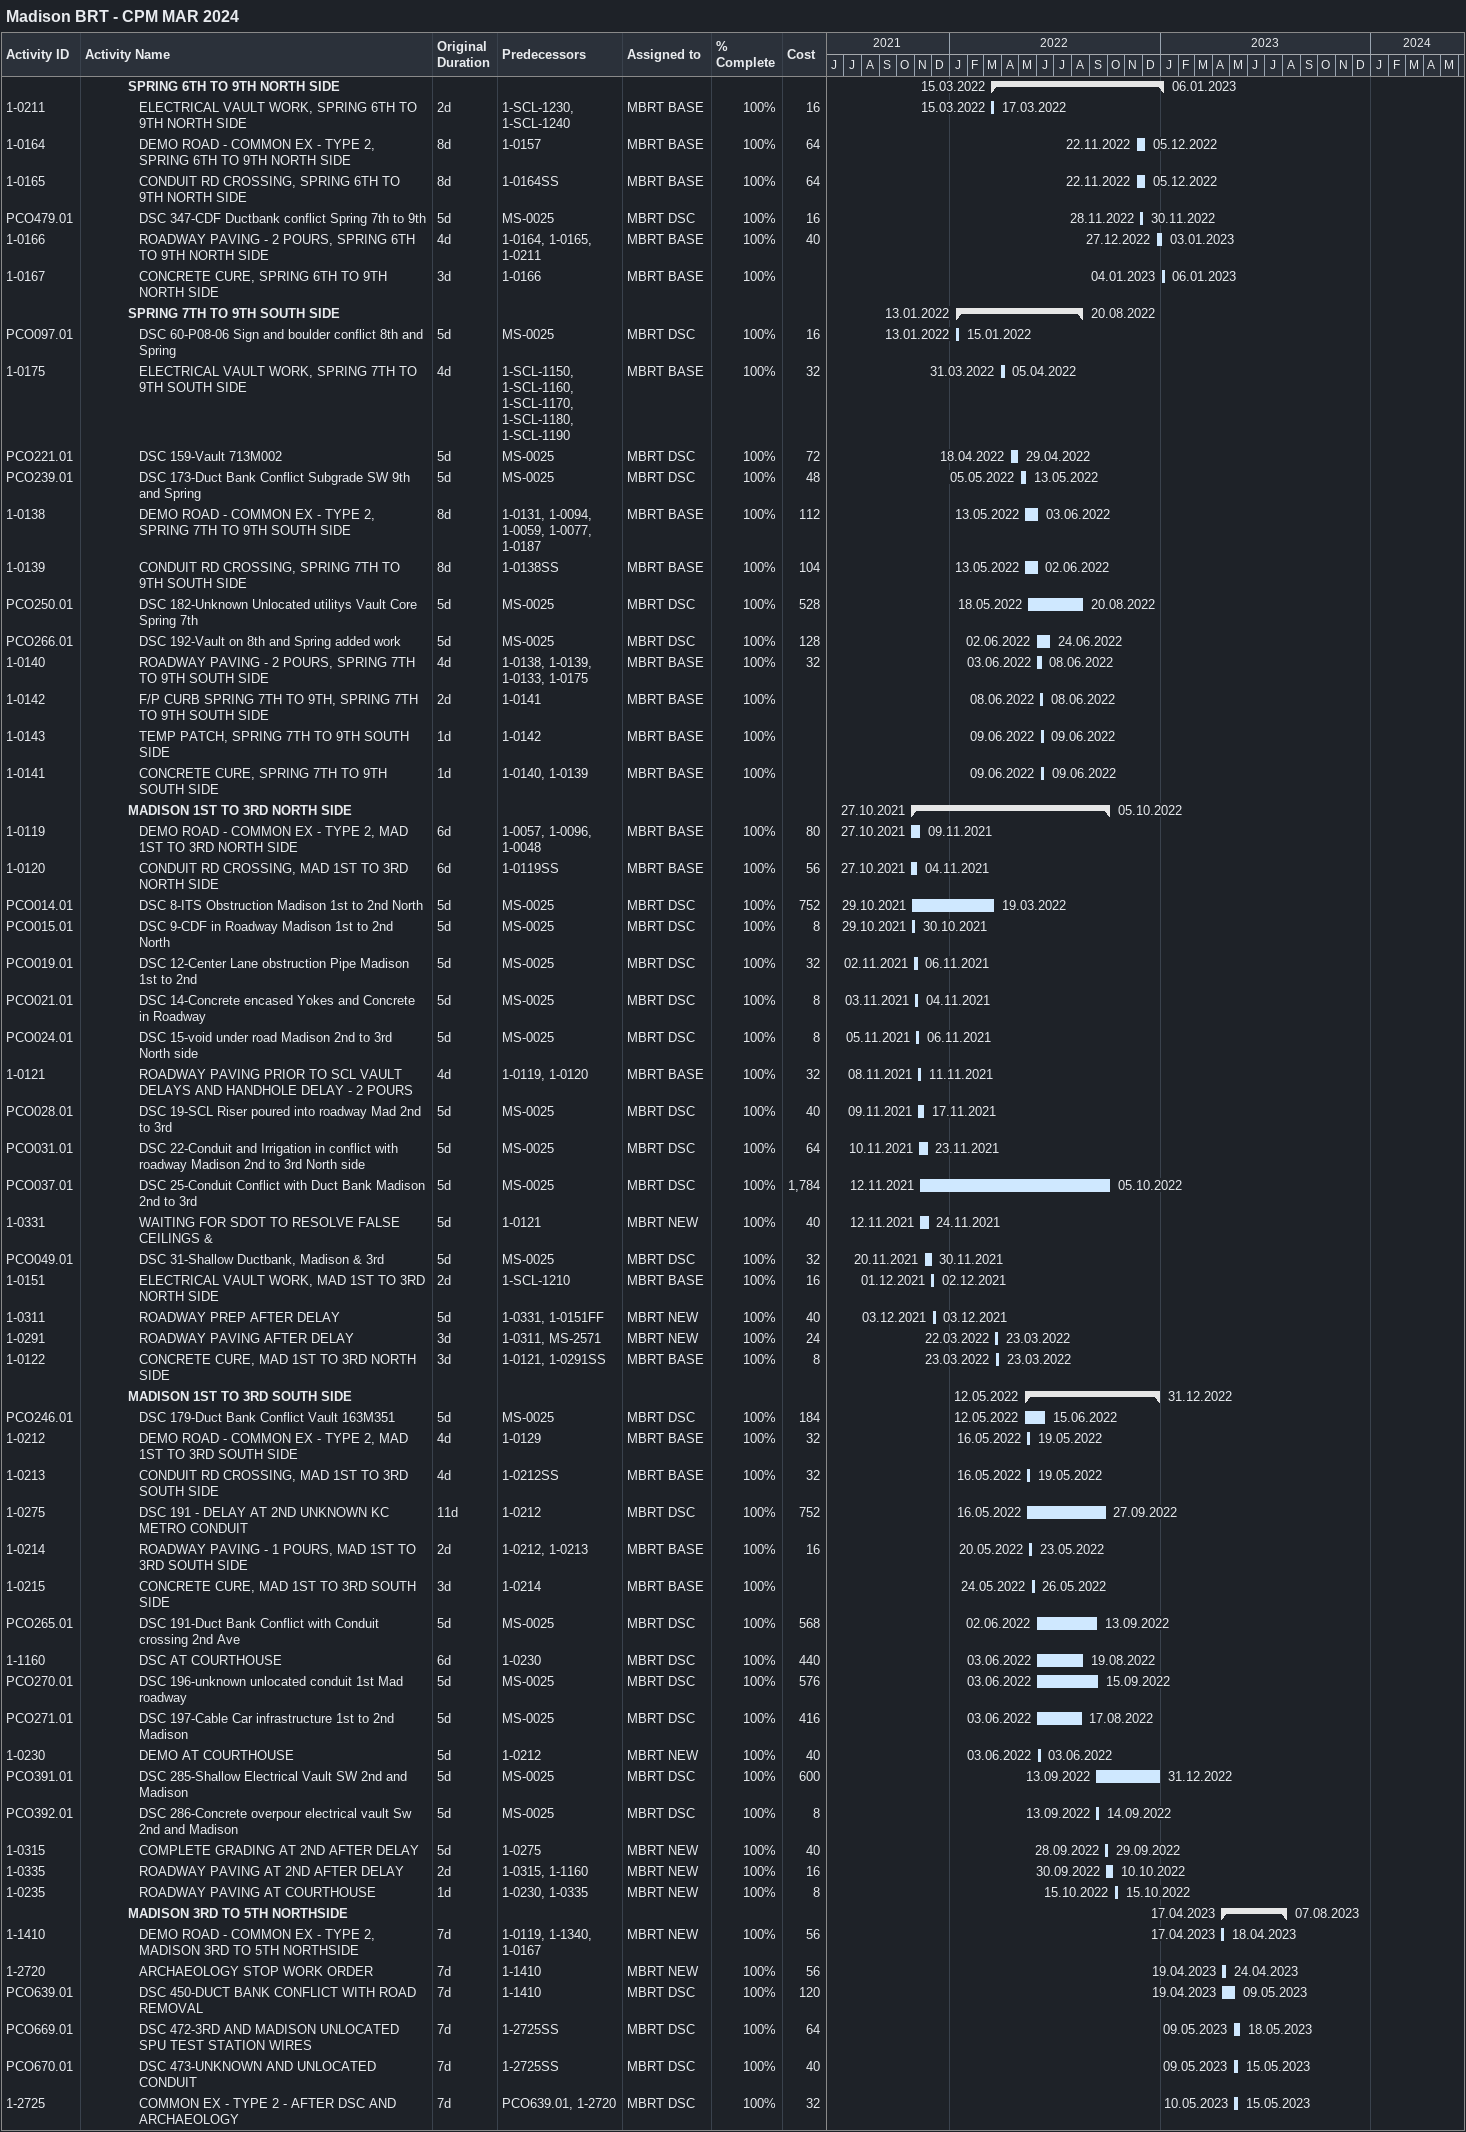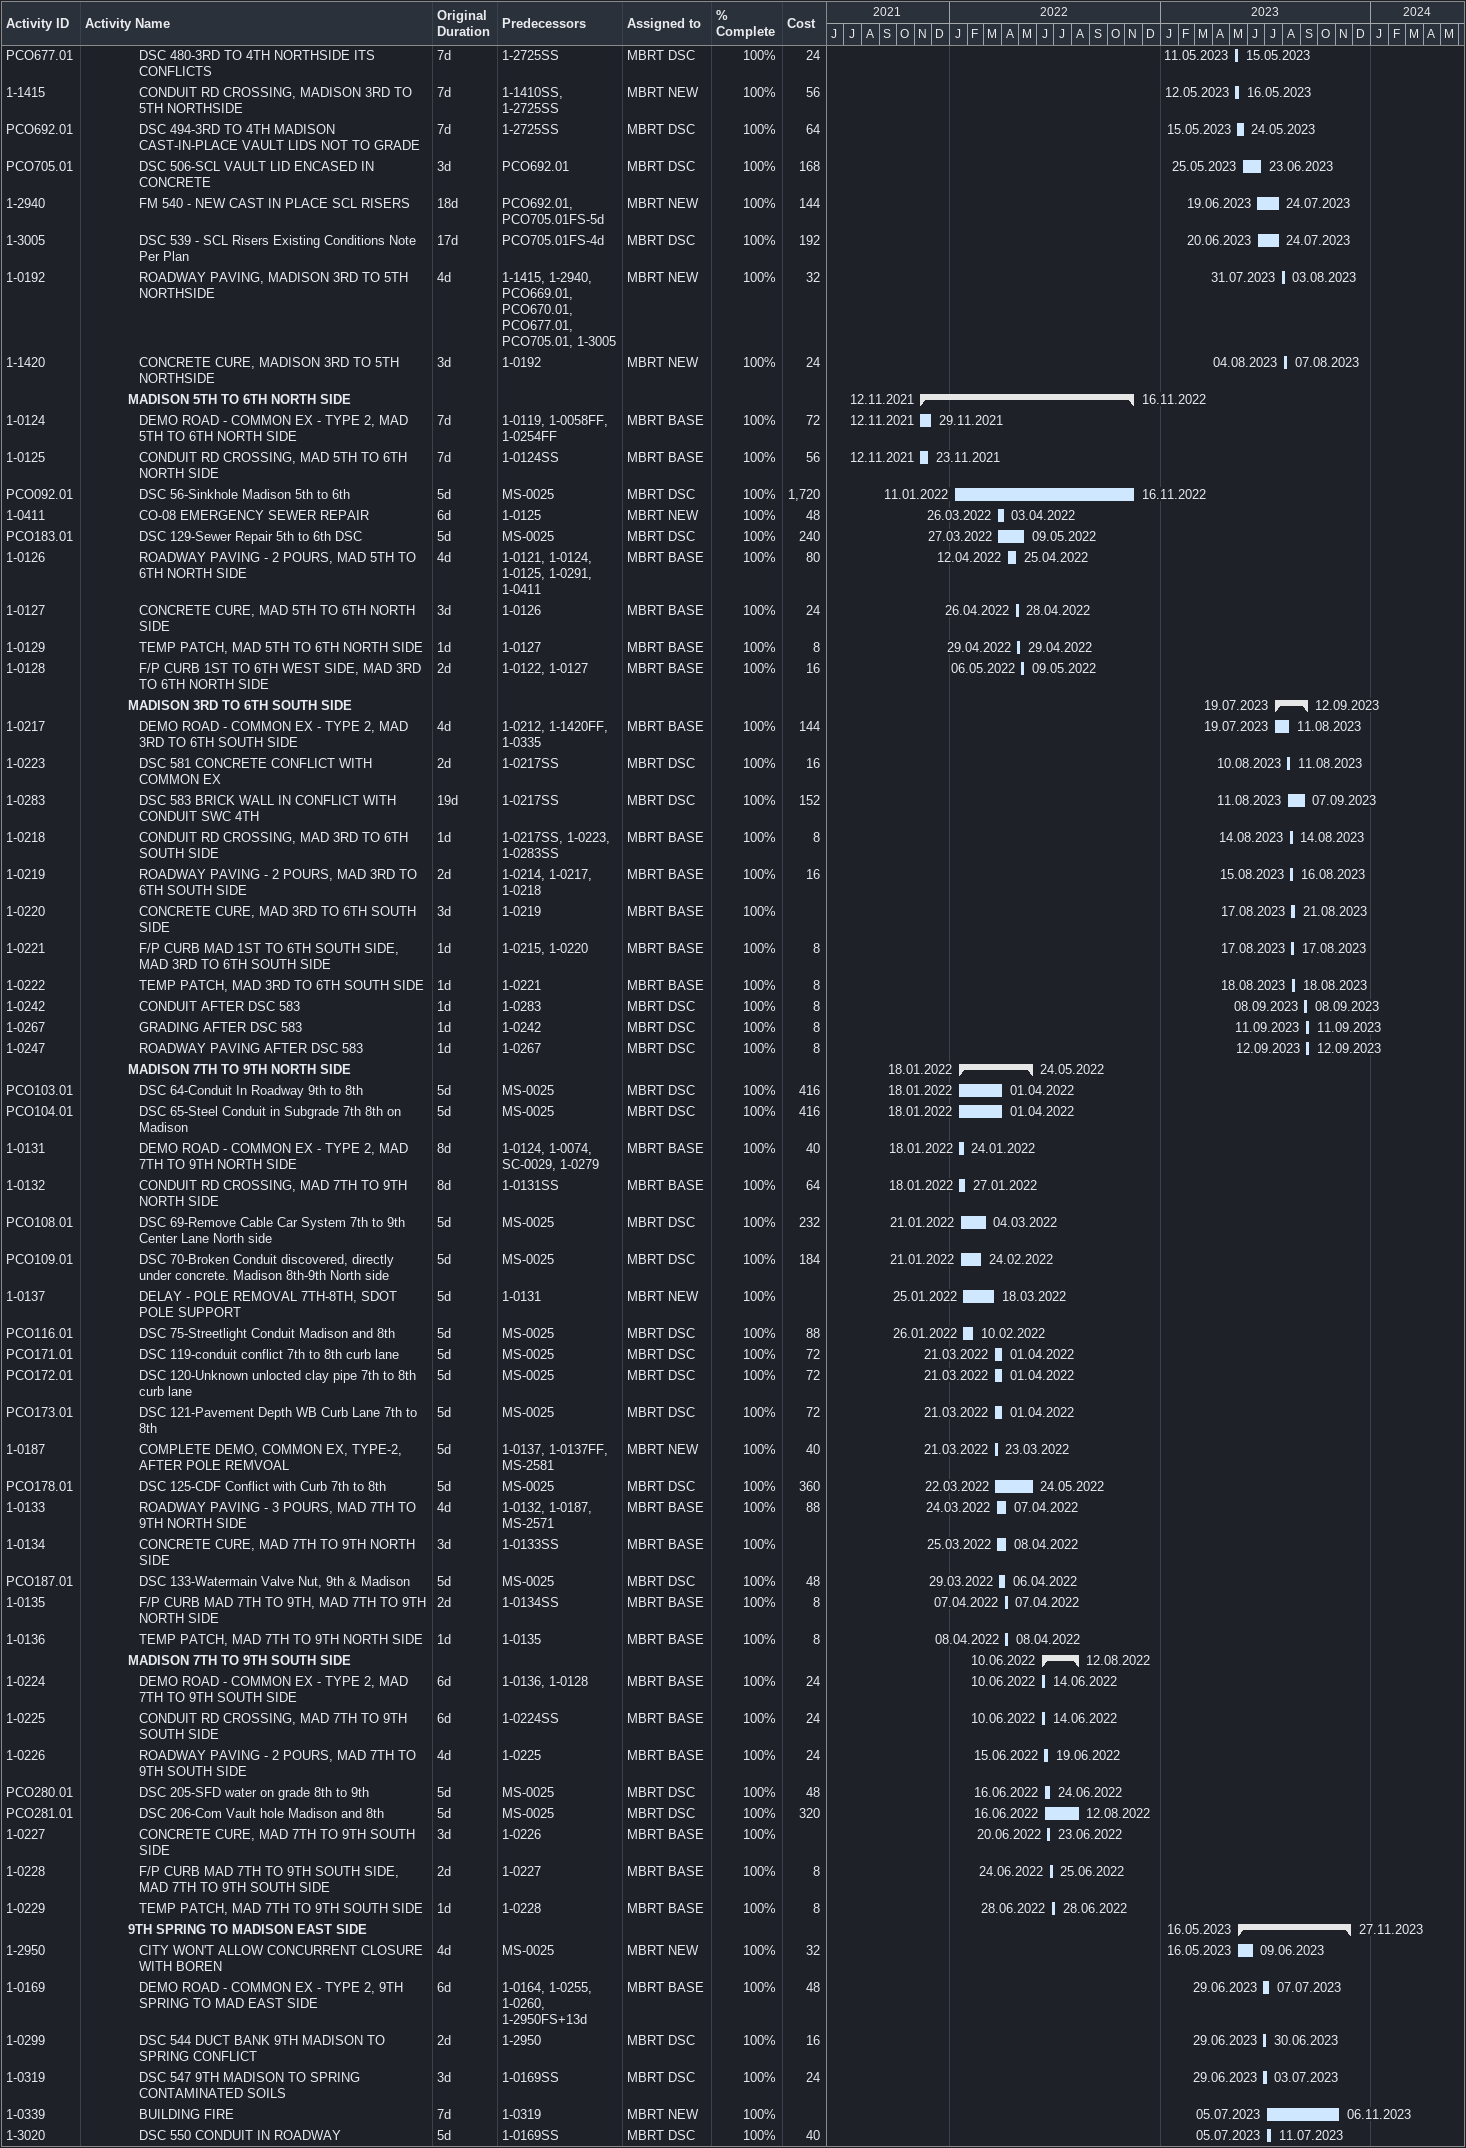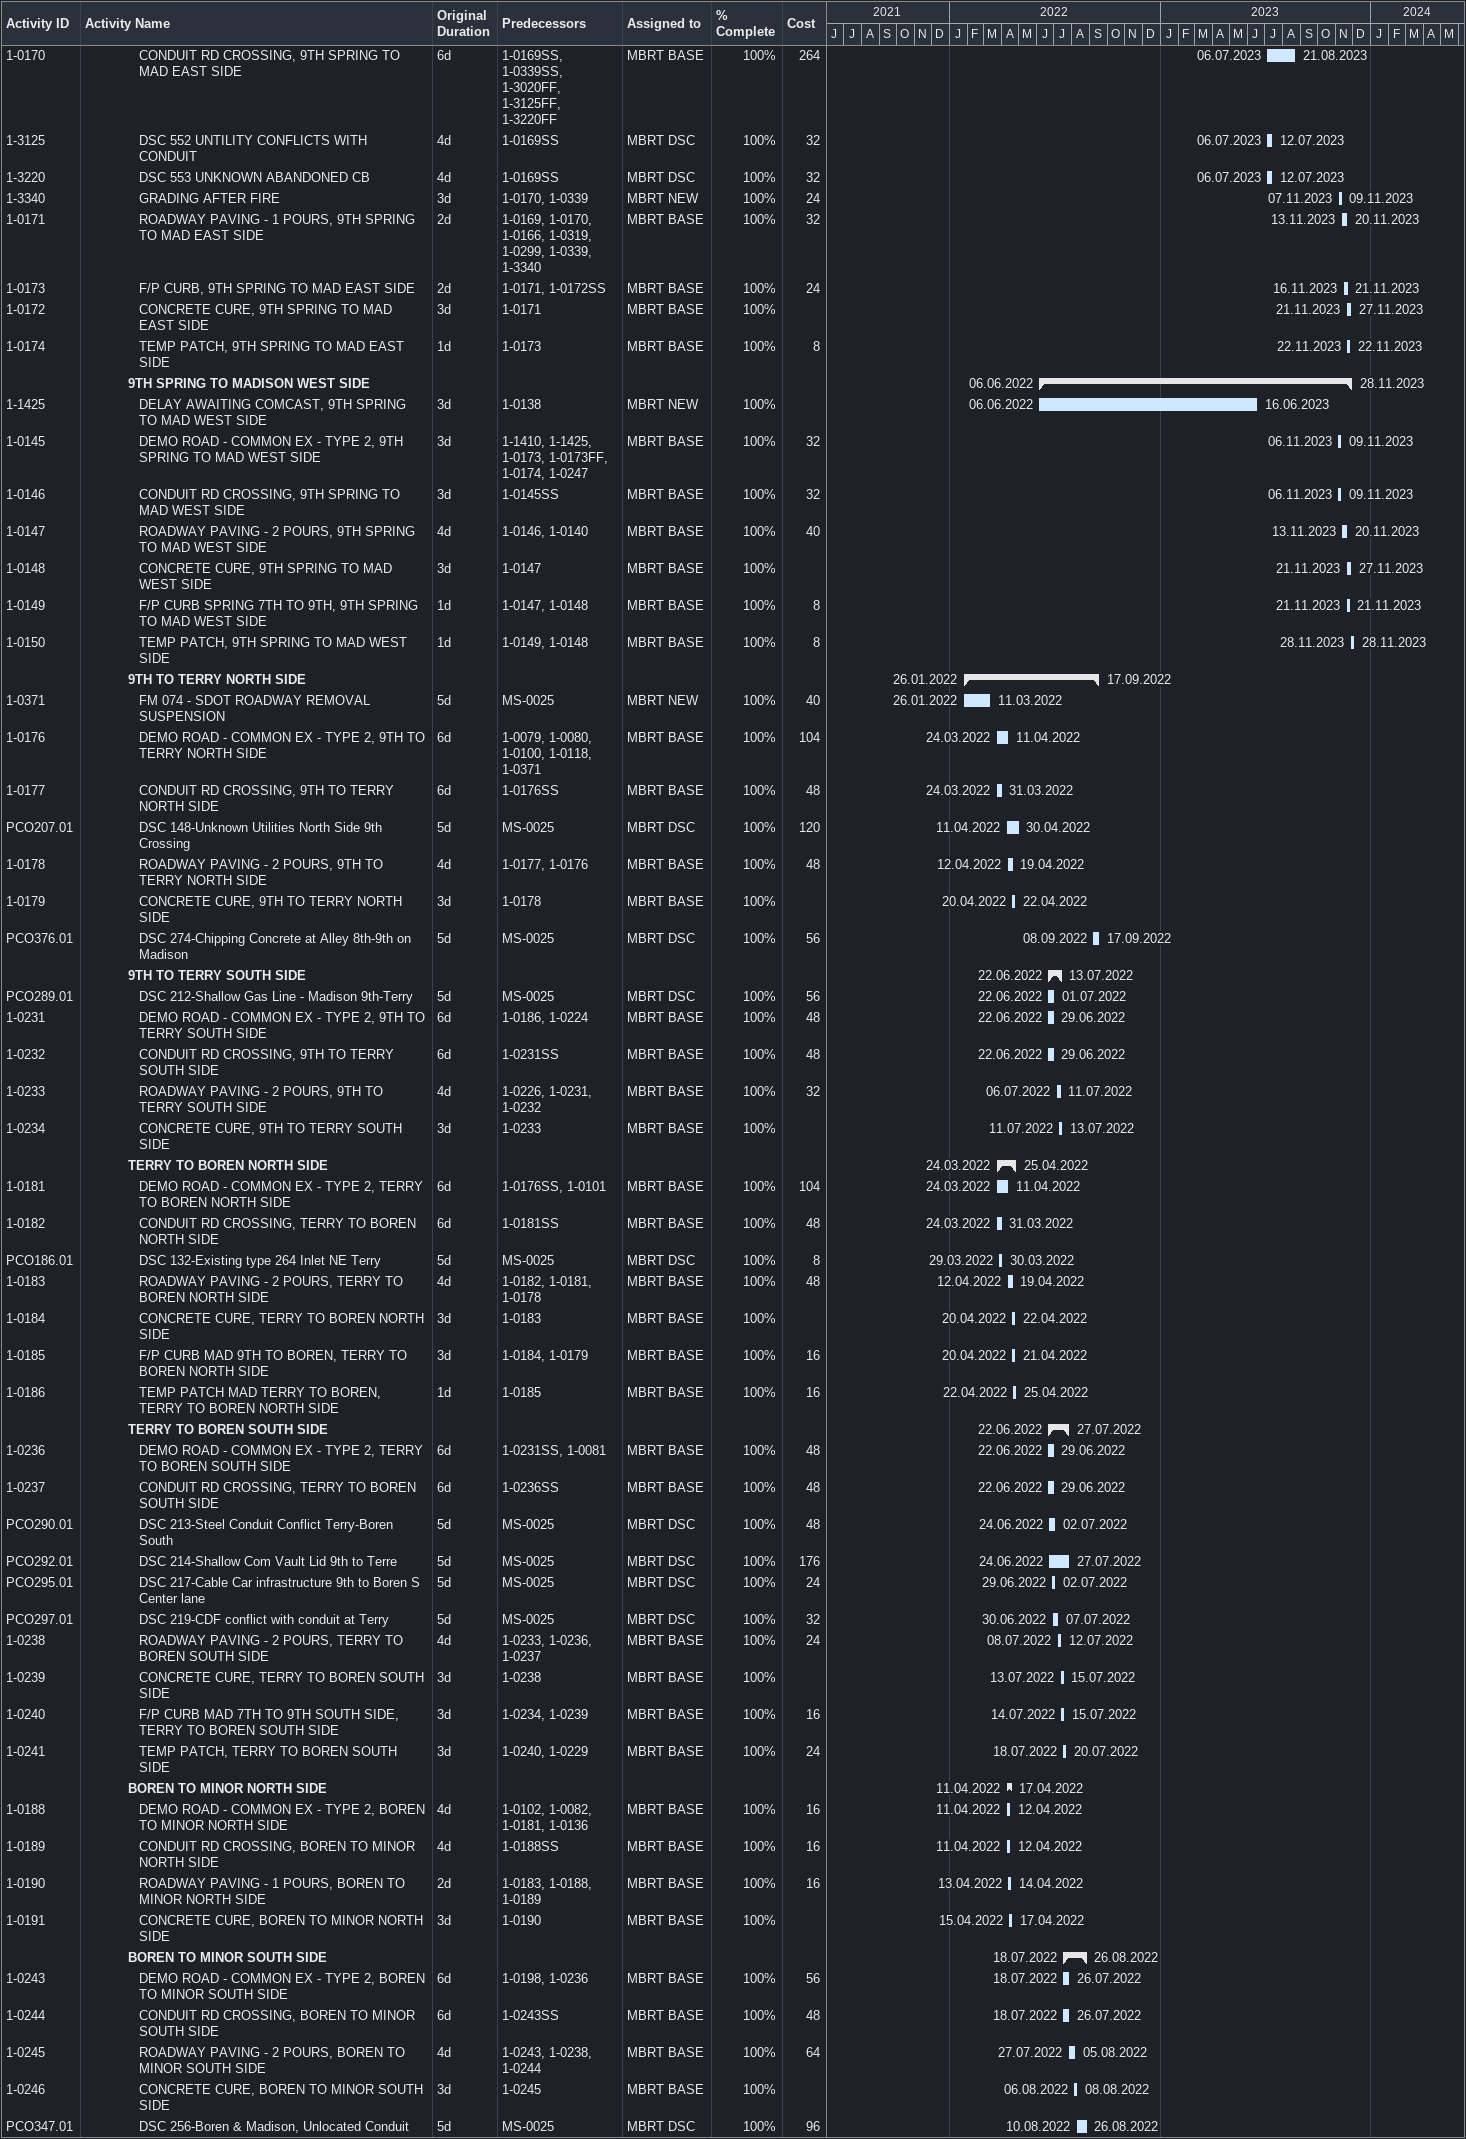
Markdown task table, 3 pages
Madison BRT - CPM MAR 2024

| ID | Level | Task | Original duration | Start | Finish | Predecessors | Resources | % complete | Cost |
|---|---|---|---|---|---|---|---|---|---|
|  | 5 | **SPRING 6TH TO 9TH NORTH SIDE** |  | 2022-03-15 | 2023-01-06 |  |  |  |  |
| 1-0211 | 6 | ELECTRICAL VAULT WORK, SPRING 6TH TO 9TH NORTH SIDE | 2d | 2022-03-15 | 2022-03-17 | 1-SCL-1230, 1-SCL-1240 | MBRT BASE | 100 | 16 |
| 1-0164 | 6 | DEMO ROAD - COMMON EX - TYPE 2, SPRING 6TH TO 9TH NORTH SIDE | 8d | 2022-11-22 | 2022-12-05 | 1-0157 | MBRT BASE | 100 | 64 |
| 1-0165 | 6 | CONDUIT RD CROSSING, SPRING 6TH TO 9TH NORTH SIDE | 8d | 2022-11-22 | 2022-12-05 | 1-0164SS | MBRT BASE | 100 | 64 |
| PCO479.01 | 6 | DSC 347-CDF Ductbank conflict Spring 7th to 9th | 5d | 2022-11-28 | 2022-11-30 | MS-0025 | MBRT DSC | 100 | 16 |
| 1-0166 | 6 | ROADWAY PAVING - 2 POURS, SPRING 6TH TO 9TH NORTH SIDE | 4d | 2022-12-27 | 2023-01-03 | 1-0164, 1-0165, 1-0211 | MBRT BASE | 100 | 40 |
| 1-0167 | 6 | CONCRETE CURE, SPRING 6TH TO 9TH NORTH SIDE | 3d | 2023-01-04 | 2023-01-06 | 1-0166 | MBRT BASE | 100 |  |
|  | 5 | **SPRING 7TH TO 9TH SOUTH SIDE** |  | 2022-01-13 | 2022-08-20 |  |  |  |  |
| PCO097.01 | 6 | DSC 60-P08-06 Sign and boulder conflict 8th and Spring | 5d | 2022-01-13 | 2022-01-15 | MS-0025 | MBRT DSC | 100 | 16 |
| 1-0175 | 6 | ELECTRICAL VAULT WORK, SPRING 7TH TO 9TH SOUTH SIDE | 4d | 2022-03-31 | 2022-04-05 | 1-SCL-1150, 1-SCL-1160, 1-SCL-1170, 1-SCL-1180, 1-SCL-1190 | MBRT BASE | 100 | 32 |
| PCO221.01 | 6 | DSC 159-Vault 713M002 | 5d | 2022-04-18 | 2022-04-29 | MS-0025 | MBRT DSC | 100 | 72 |
| PCO239.01 | 6 | DSC 173-Duct Bank Conflict Subgrade SW 9th and Spring | 5d | 2022-05-05 | 2022-05-13 | MS-0025 | MBRT DSC | 100 | 48 |
| 1-0138 | 6 | DEMO ROAD - COMMON EX - TYPE 2, SPRING 7TH TO 9TH SOUTH SIDE | 8d | 2022-05-13 | 2022-06-03 | 1-0131, 1-0094, 1-0059, 1-0077, 1-0187 | MBRT BASE | 100 | 112 |
| 1-0139 | 6 | CONDUIT RD CROSSING, SPRING 7TH TO 9TH SOUTH SIDE | 8d | 2022-05-13 | 2022-06-02 | 1-0138SS | MBRT BASE | 100 | 104 |
| PCO250.01 | 6 | DSC 182-Unknown Unlocated utilitys Vault Core Spring 7th | 5d | 2022-05-18 | 2022-08-20 | MS-0025 | MBRT DSC | 100 | 528 |
| PCO266.01 | 6 | DSC 192-Vault on 8th and Spring added work | 5d | 2022-06-02 | 2022-06-24 | MS-0025 | MBRT DSC | 100 | 128 |
| 1-0140 | 6 | ROADWAY PAVING - 2 POURS, SPRING 7TH TO 9TH SOUTH SIDE | 4d | 2022-06-03 | 2022-06-08 | 1-0138, 1-0139, 1-0133, 1-0175 | MBRT BASE | 100 | 32 |
| 1-0142 | 6 | F/P CURB SPRING 7TH TO 9TH, SPRING 7TH TO 9TH SOUTH SIDE | 2d | 2022-06-08 | 2022-06-08 | 1-0141 | MBRT BASE | 100 |  |
| 1-0143 | 6 | TEMP PATCH, SPRING 7TH TO 9TH SOUTH SIDE | 1d | 2022-06-09 | 2022-06-09 | 1-0142 | MBRT BASE | 100 |  |
| 1-0141 | 6 | CONCRETE CURE, SPRING 7TH TO 9TH SOUTH SIDE | 1d | 2022-06-09 | 2022-06-09 | 1-0140, 1-0139 | MBRT BASE | 100 |  |
|  | 5 | **MADISON 1ST TO 3RD NORTH SIDE** |  | 2021-10-27 | 2022-10-05 |  |  |  |  |
| 1-0119 | 6 | DEMO ROAD - COMMON EX - TYPE 2, MAD 1ST TO 3RD NORTH SIDE | 6d | 2021-10-27 | 2021-11-09 | 1-0057, 1-0096, 1-0048 | MBRT BASE | 100 | 80 |
| 1-0120 | 6 | CONDUIT RD CROSSING, MAD 1ST TO 3RD NORTH SIDE | 6d | 2021-10-27 | 2021-11-04 | 1-0119SS | MBRT BASE | 100 | 56 |
| PCO014.01 | 6 | DSC 8-ITS Obstruction Madison 1st to 2nd North | 5d | 2021-10-29 | 2022-03-19 | MS-0025 | MBRT DSC | 100 | 752 |
| PCO015.01 | 6 | DSC 9-CDF in Roadway Madison 1st to 2nd North | 5d | 2021-10-29 | 2021-10-30 | MS-0025 | MBRT DSC | 100 | 8 |
| PCO019.01 | 6 | DSC 12-Center Lane obstruction Pipe Madison 1st to 2nd | 5d | 2021-11-02 | 2021-11-06 | MS-0025 | MBRT DSC | 100 | 32 |
| PCO021.01 | 6 | DSC 14-Concrete encased Yokes and Concrete in Roadway | 5d | 2021-11-03 | 2021-11-04 | MS-0025 | MBRT DSC | 100 | 8 |
| PCO024.01 | 6 | DSC 15-void under road Madison 2nd to 3rd North side | 5d | 2021-11-05 | 2021-11-06 | MS-0025 | MBRT DSC | 100 | 8 |
| 1-0121 | 6 | ROADWAY PAVING PRIOR TO SCL VAULT DELAYS AND HANDHOLE DELAY - 2 POURS | 4d | 2021-11-08 | 2021-11-11 | 1-0119, 1-0120 | MBRT BASE | 100 | 32 |
| PCO028.01 | 6 | DSC 19-SCL Riser poured into roadway Mad 2nd to 3rd | 5d | 2021-11-09 | 2021-11-17 | MS-0025 | MBRT DSC | 100 | 40 |
| PCO031.01 | 6 | DSC 22-Conduit and Irrigation in conflict with roadway Madison 2nd to 3rd North side | 5d | 2021-11-10 | 2021-11-23 | MS-0025 | MBRT DSC | 100 | 64 |
| PCO037.01 | 6 | DSC 25-Conduit Conflict with Duct Bank Madison 2nd to 3rd | 5d | 2021-11-12 | 2022-10-05 | MS-0025 | MBRT DSC | 100 | 1784 |
| 1-0331 | 6 | WAITING FOR SDOT TO RESOLVE FALSE CEILINGS & | 5d | 2021-11-12 | 2021-11-24 | 1-0121 | MBRT NEW | 100 | 40 |
| PCO049.01 | 6 | DSC 31-Shallow Ductbank, Madison & 3rd | 5d | 2021-11-20 | 2021-11-30 | MS-0025 | MBRT DSC | 100 | 32 |
| 1-0151 | 6 | ELECTRICAL VAULT WORK, MAD 1ST TO 3RD NORTH SIDE | 2d | 2021-12-01 | 2021-12-02 | 1-SCL-1210 | MBRT BASE | 100 | 16 |
| 1-0311 | 6 | ROADWAY PREP AFTER DELAY | 5d | 2021-12-03 | 2021-12-03 | 1-0331, 1-0151FF | MBRT NEW | 100 | 40 |
| 1-0291 | 6 | ROADWAY PAVING AFTER DELAY | 3d | 2022-03-22 | 2022-03-23 | 1-0311, MS-2571 | MBRT NEW | 100 | 24 |
| 1-0122 | 6 | CONCRETE CURE, MAD 1ST TO 3RD NORTH SIDE | 3d | 2022-03-23 | 2022-03-23 | 1-0121, 1-0291SS | MBRT BASE | 100 | 8 |
|  | 5 | **MADISON 1ST TO 3RD SOUTH SIDE** |  | 2022-05-12 | 2022-12-31 |  |  |  |  |
| PCO246.01 | 6 | DSC 179-Duct Bank Conflict Vault 163M351 | 5d | 2022-05-12 | 2022-06-15 | MS-0025 | MBRT DSC | 100 | 184 |
| 1-0212 | 6 | DEMO ROAD - COMMON EX - TYPE 2, MAD 1ST TO 3RD SOUTH SIDE | 4d | 2022-05-16 | 2022-05-19 | 1-0129 | MBRT BASE | 100 | 32 |
| 1-0213 | 6 | CONDUIT RD CROSSING, MAD 1ST TO 3RD SOUTH SIDE | 4d | 2022-05-16 | 2022-05-19 | 1-0212SS | MBRT BASE | 100 | 32 |
| 1-0275 | 6 | DSC 191 - DELAY AT 2ND UNKNOWN KC METRO CONDUIT | 11d | 2022-05-16 | 2022-09-27 | 1-0212 | MBRT DSC | 100 | 752 |
| 1-0214 | 6 | ROADWAY PAVING - 1 POURS, MAD 1ST TO 3RD SOUTH SIDE | 2d | 2022-05-20 | 2022-05-23 | 1-0212, 1-0213 | MBRT BASE | 100 | 16 |
| 1-0215 | 6 | CONCRETE CURE, MAD 1ST TO 3RD SOUTH SIDE | 3d | 2022-05-24 | 2022-05-26 | 1-0214 | MBRT BASE | 100 |  |
| PCO265.01 | 6 | DSC 191-Duct Bank Conflict with Conduit crossing 2nd Ave | 5d | 2022-06-02 | 2022-09-13 | MS-0025 | MBRT DSC | 100 | 568 |
| 1-1160 | 6 | DSC AT COURTHOUSE | 6d | 2022-06-03 | 2022-08-19 | 1-0230 | MBRT DSC | 100 | 440 |
| PCO270.01 | 6 | DSC 196-unknown unlocated conduit 1st Mad roadway | 5d | 2022-06-03 | 2022-09-15 | MS-0025 | MBRT DSC | 100 | 576 |
| PCO271.01 | 6 | DSC 197-Cable Car infrastructure 1st to 2nd Madison | 5d | 2022-06-03 | 2022-08-17 | MS-0025 | MBRT DSC | 100 | 416 |
| 1-0230 | 6 | DEMO AT COURTHOUSE | 5d | 2022-06-03 | 2022-06-03 | 1-0212 | MBRT NEW | 100 | 40 |
| PCO391.01 | 6 | DSC 285-Shallow Electrical Vault SW 2nd and Madison | 5d | 2022-09-13 | 2022-12-31 | MS-0025 | MBRT DSC | 100 | 600 |
| PCO392.01 | 6 | DSC 286-Concrete overpour electrical vault Sw 2nd and Madison | 5d | 2022-09-13 | 2022-09-14 | MS-0025 | MBRT DSC | 100 | 8 |
| 1-0315 | 6 | COMPLETE GRADING AT 2ND AFTER DELAY | 5d | 2022-09-28 | 2022-09-29 | 1-0275 | MBRT NEW | 100 | 40 |
| 1-0335 | 6 | ROADWAY PAVING AT 2ND AFTER DELAY | 2d | 2022-09-30 | 2022-10-10 | 1-0315, 1-1160 | MBRT NEW | 100 | 16 |
| 1-0235 | 6 | ROADWAY PAVING AT COURTHOUSE | 1d | 2022-10-15 | 2022-10-15 | 1-0230, 1-0335 | MBRT NEW | 100 | 8 |
|  | 5 | **MADISON 3RD TO 5TH NORTHSIDE** |  | 2023-04-17 | 2023-08-07 |  |  |  |  |
| 1-1410 | 6 | DEMO ROAD - COMMON EX - TYPE 2, MADISON 3RD TO 5TH NORTHSIDE | 7d | 2023-04-17 | 2023-04-18 | 1-0119, 1-1340, 1-0167 | MBRT NEW | 100 | 56 |
| 1-2720 | 6 | ARCHAEOLOGY STOP WORK ORDER | 7d | 2023-04-19 | 2023-04-24 | 1-1410 | MBRT NEW | 100 | 56 |
| PCO639.01 | 6 | DSC 450-DUCT BANK CONFLICT WITH ROAD REMOVAL | 7d | 2023-04-19 | 2023-05-09 | 1-1410 | MBRT DSC | 100 | 120 |
| PCO669.01 | 6 | DSC 472-3RD AND MADISON UNLOCATED SPU TEST STATION WIRES | 7d | 2023-05-09 | 2023-05-18 | 1-2725SS | MBRT DSC | 100 | 64 |
| PCO670.01 | 6 | DSC 473-UNKNOWN AND UNLOCATED CONDUIT | 7d | 2023-05-09 | 2023-05-15 | 1-2725SS | MBRT DSC | 100 | 40 |
| 1-2725 | 6 | COMMON EX - TYPE 2 - AFTER DSC AND ARCHAEOLOGY | 7d | 2023-05-10 | 2023-05-15 | PCO639.01, 1-2720 | MBRT DSC | 100 | 32 |
| PCO677.01 | 6 | DSC 480-3RD TO 4TH NORTHSIDE ITS CONFLICTS | 7d | 2023-05-11 | 2023-05-15 | 1-2725SS | MBRT DSC | 100 | 24 |
| 1-1415 | 6 | CONDUIT RD CROSSING, MADISON 3RD TO 5TH NORTHSIDE | 7d | 2023-05-12 | 2023-05-16 | 1-1410SS, 1-2725SS | MBRT NEW | 100 | 56 |
| PCO692.01 | 6 | DSC 494-3RD TO 4TH MADISON CAST-IN-PLACE VAULT LIDS NOT TO GRADE | 7d | 2023-05-15 | 2023-05-24 | 1-2725SS | MBRT DSC | 100 | 64 |
| PCO705.01 | 6 | DSC 506-SCL VAULT LID ENCASED IN CONCRETE | 3d | 2023-05-25 | 2023-06-23 | PCO692.01 | MBRT DSC | 100 | 168 |
| 1-2940 | 6 | FM 540 - NEW CAST IN PLACE SCL RISERS | 18d | 2023-06-19 | 2023-07-24 | PCO692.01, PCO705.01FS-5d | MBRT NEW | 100 | 144 |
| 1-3005 | 6 | DSC 539 - SCL Risers Existing Conditions Note Per Plan | 17d | 2023-06-20 | 2023-07-24 | PCO705.01FS-4d | MBRT DSC | 100 | 192 |
| 1-0192 | 6 | ROADWAY PAVING, MADISON 3RD TO 5TH NORTHSIDE | 4d | 2023-07-31 | 2023-08-03 | 1-1415, 1-2940, PCO669.01, PCO670.01, PCO677.01, PCO705.01, 1-3005 | MBRT NEW | 100 | 32 |
| 1-1420 | 6 | CONCRETE CURE, MADISON 3RD TO 5TH NORTHSIDE | 3d | 2023-08-04 | 2023-08-07 | 1-0192 | MBRT NEW | 100 | 24 |
|  | 5 | **MADISON 5TH TO 6TH NORTH SIDE** |  | 2021-11-12 | 2022-11-16 |  |  |  |  |
| 1-0124 | 6 | DEMO ROAD - COMMON EX - TYPE 2, MAD 5TH TO 6TH NORTH SIDE | 7d | 2021-11-12 | 2021-11-29 | 1-0119, 1-0058FF, 1-0254FF | MBRT BASE | 100 | 72 |
| 1-0125 | 6 | CONDUIT RD CROSSING, MAD 5TH TO 6TH NORTH SIDE | 7d | 2021-11-12 | 2021-11-23 | 1-0124SS | MBRT BASE | 100 | 56 |
| PCO092.01 | 6 | DSC 56-Sinkhole Madison 5th to 6th | 5d | 2022-01-11 | 2022-11-16 | MS-0025 | MBRT DSC | 100 | 1720 |
| 1-0411 | 6 | CO-08 EMERGENCY SEWER REPAIR | 6d | 2022-03-26 | 2022-04-03 | 1-0125 | MBRT NEW | 100 | 48 |
| PCO183.01 | 6 | DSC 129-Sewer Repair 5th to 6th DSC | 5d | 2022-03-27 | 2022-05-09 | MS-0025 | MBRT DSC | 100 | 240 |
| 1-0126 | 6 | ROADWAY PAVING - 2 POURS, MAD 5TH TO 6TH NORTH SIDE | 4d | 2022-04-12 | 2022-04-25 | 1-0121, 1-0124, 1-0125, 1-0291, 1-0411 | MBRT BASE | 100 | 80 |
| 1-0127 | 6 | CONCRETE CURE, MAD 5TH TO 6TH NORTH SIDE | 3d | 2022-04-26 | 2022-04-28 | 1-0126 | MBRT BASE | 100 | 24 |
| 1-0129 | 6 | TEMP PATCH, MAD 5TH TO 6TH NORTH SIDE | 1d | 2022-04-29 | 2022-04-29 | 1-0127 | MBRT BASE | 100 | 8 |
| 1-0128 | 6 | F/P CURB 1ST TO 6TH WEST SIDE, MAD 3RD TO 6TH NORTH SIDE | 2d | 2022-05-06 | 2022-05-09 | 1-0122, 1-0127 | MBRT BASE | 100 | 16 |
|  | 5 | **MADISON 3RD TO 6TH SOUTH SIDE** |  | 2023-07-19 | 2023-09-12 |  |  |  |  |
| 1-0217 | 6 | DEMO ROAD - COMMON EX - TYPE 2, MAD 3RD TO 6TH SOUTH SIDE | 4d | 2023-07-19 | 2023-08-11 | 1-0212, 1-1420FF, 1-0335 | MBRT BASE | 100 | 144 |
| 1-0223 | 6 | DSC 581 CONCRETE CONFLICT WITH COMMON EX | 2d | 2023-08-10 | 2023-08-11 | 1-0217SS | MBRT DSC | 100 | 16 |
| 1-0283 | 6 | DSC 583 BRICK WALL IN CONFLICT WITH CONDUIT SWC 4TH | 19d | 2023-08-11 | 2023-09-07 | 1-0217SS | MBRT DSC | 100 | 152 |
| 1-0218 | 6 | CONDUIT RD CROSSING, MAD 3RD TO 6TH SOUTH SIDE | 1d | 2023-08-14 | 2023-08-14 | 1-0217SS, 1-0223, 1-0283SS | MBRT BASE | 100 | 8 |
| 1-0219 | 6 | ROADWAY PAVING - 2 POURS, MAD 3RD TO 6TH SOUTH SIDE | 2d | 2023-08-15 | 2023-08-16 | 1-0214, 1-0217, 1-0218 | MBRT BASE | 100 | 16 |
| 1-0220 | 6 | CONCRETE CURE, MAD 3RD TO 6TH SOUTH SIDE | 3d | 2023-08-17 | 2023-08-21 | 1-0219 | MBRT BASE | 100 |  |
| 1-0221 | 6 | F/P CURB MAD 1ST TO 6TH SOUTH SIDE, MAD 3RD TO 6TH SOUTH SIDE | 1d | 2023-08-17 | 2023-08-17 | 1-0215, 1-0220 | MBRT BASE | 100 | 8 |
| 1-0222 | 6 | TEMP PATCH, MAD 3RD TO 6TH SOUTH SIDE | 1d | 2023-08-18 | 2023-08-18 | 1-0221 | MBRT BASE | 100 | 8 |
| 1-0242 | 6 | CONDUIT AFTER DSC 583 | 1d | 2023-09-08 | 2023-09-08 | 1-0283 | MBRT DSC | 100 | 8 |
| 1-0267 | 6 | GRADING AFTER DSC 583 | 1d | 2023-09-11 | 2023-09-11 | 1-0242 | MBRT DSC | 100 | 8 |
| 1-0247 | 6 | ROADWAY PAVING AFTER DSC 583 | 1d | 2023-09-12 | 2023-09-12 | 1-0267 | MBRT DSC | 100 | 8 |
|  | 5 | **MADISON 7TH TO 9TH NORTH SIDE** |  | 2022-01-18 | 2022-05-24 |  |  |  |  |
| PCO103.01 | 6 | DSC 64-Conduit In Roadway 9th to 8th | 5d | 2022-01-18 | 2022-04-01 | MS-0025 | MBRT DSC | 100 | 416 |
| PCO104.01 | 6 | DSC 65-Steel Conduit in Subgrade 7th 8th on Madison | 5d | 2022-01-18 | 2022-04-01 | MS-0025 | MBRT DSC | 100 | 416 |
| 1-0131 | 6 | DEMO ROAD - COMMON EX - TYPE 2, MAD 7TH TO 9TH NORTH SIDE | 8d | 2022-01-18 | 2022-01-24 | 1-0124, 1-0074, SC-0029, 1-0279 | MBRT BASE | 100 | 40 |
| 1-0132 | 6 | CONDUIT RD CROSSING, MAD 7TH TO 9TH NORTH SIDE | 8d | 2022-01-18 | 2022-01-27 | 1-0131SS | MBRT BASE | 100 | 64 |
| PCO108.01 | 6 | DSC 69-Remove Cable Car System 7th to 9th Center Lane North side | 5d | 2022-01-21 | 2022-03-04 | MS-0025 | MBRT DSC | 100 | 232 |
| PCO109.01 | 6 | DSC 70-Broken Conduit discovered, directly under concrete. Madison 8th-9th North side | 5d | 2022-01-21 | 2022-02-24 | MS-0025 | MBRT DSC | 100 | 184 |
| 1-0137 | 6 | DELAY - POLE REMOVAL 7TH-8TH, SDOT POLE SUPPORT | 5d | 2022-01-25 | 2022-03-18 | 1-0131 | MBRT NEW | 100 |  |
| PCO116.01 | 6 | DSC 75-Streetlight Conduit Madison and 8th | 5d | 2022-01-26 | 2022-02-10 | MS-0025 | MBRT DSC | 100 | 88 |
| PCO171.01 | 6 | DSC 119-conduit conflict 7th to 8th curb lane | 5d | 2022-03-21 | 2022-04-01 | MS-0025 | MBRT DSC | 100 | 72 |
| PCO172.01 | 6 | DSC 120-Unknown unlocted clay pipe 7th to 8th curb lane | 5d | 2022-03-21 | 2022-04-01 | MS-0025 | MBRT DSC | 100 | 72 |
| PCO173.01 | 6 | DSC 121-Pavement Depth WB Curb Lane 7th to 8th | 5d | 2022-03-21 | 2022-04-01 | MS-0025 | MBRT DSC | 100 | 72 |
| 1-0187 | 6 | COMPLETE DEMO, COMMON EX, TYPE-2, AFTER POLE REMVOAL | 5d | 2022-03-21 | 2022-03-23 | 1-0137, 1-0137FF, MS-2581 | MBRT NEW | 100 | 40 |
| PCO178.01 | 6 | DSC 125-CDF Conflict with Curb 7th to 8th | 5d | 2022-03-22 | 2022-05-24 | MS-0025 | MBRT DSC | 100 | 360 |
| 1-0133 | 6 | ROADWAY PAVING - 3 POURS, MAD 7TH TO 9TH NORTH SIDE | 4d | 2022-03-24 | 2022-04-07 | 1-0132, 1-0187, MS-2571 | MBRT BASE | 100 | 88 |
| 1-0134 | 6 | CONCRETE CURE, MAD 7TH TO 9TH NORTH SIDE | 3d | 2022-03-25 | 2022-04-08 | 1-0133SS | MBRT BASE | 100 |  |
| PCO187.01 | 6 | DSC 133-Watermain Valve Nut, 9th & Madison | 5d | 2022-03-29 | 2022-04-06 | MS-0025 | MBRT DSC | 100 | 48 |
| 1-0135 | 6 | F/P CURB MAD 7TH TO 9TH, MAD 7TH TO 9TH NORTH SIDE | 2d | 2022-04-07 | 2022-04-07 | 1-0134SS | MBRT BASE | 100 | 8 |
| 1-0136 | 6 | TEMP PATCH, MAD 7TH TO 9TH NORTH SIDE | 1d | 2022-04-08 | 2022-04-08 | 1-0135 | MBRT BASE | 100 | 8 |
|  | 5 | **MADISON 7TH TO 9TH SOUTH SIDE** |  | 2022-06-10 | 2022-08-12 |  |  |  |  |
| 1-0224 | 6 | DEMO ROAD - COMMON EX - TYPE 2, MAD 7TH TO 9TH SOUTH SIDE | 6d | 2022-06-10 | 2022-06-14 | 1-0136, 1-0128 | MBRT BASE | 100 | 24 |
| 1-0225 | 6 | CONDUIT RD CROSSING, MAD 7TH TO 9TH SOUTH SIDE | 6d | 2022-06-10 | 2022-06-14 | 1-0224SS | MBRT BASE | 100 | 24 |
| 1-0226 | 6 | ROADWAY PAVING - 2 POURS, MAD 7TH TO 9TH SOUTH SIDE | 4d | 2022-06-15 | 2022-06-19 | 1-0225 | MBRT BASE | 100 | 24 |
| PCO280.01 | 6 | DSC 205-SFD water on grade 8th to 9th | 5d | 2022-06-16 | 2022-06-24 | MS-0025 | MBRT DSC | 100 | 48 |
| PCO281.01 | 6 | DSC 206-Com Vault hole Madison and 8th | 5d | 2022-06-16 | 2022-08-12 | MS-0025 | MBRT DSC | 100 | 320 |
| 1-0227 | 6 | CONCRETE CURE, MAD 7TH TO 9TH SOUTH SIDE | 3d | 2022-06-20 | 2022-06-23 | 1-0226 | MBRT BASE | 100 |  |
| 1-0228 | 6 | F/P CURB MAD 7TH TO 9TH SOUTH SIDE, MAD 7TH TO 9TH SOUTH SIDE | 2d | 2022-06-24 | 2022-06-25 | 1-0227 | MBRT BASE | 100 | 8 |
| 1-0229 | 6 | TEMP PATCH, MAD 7TH TO 9TH SOUTH SIDE | 1d | 2022-06-28 | 2022-06-28 | 1-0228 | MBRT BASE | 100 | 8 |
|  | 5 | **9TH SPRING TO MADISON EAST SIDE** |  | 2023-05-16 | 2023-11-27 |  |  |  |  |
| 1-2950 | 6 | CITY WON'T ALLOW CONCURRENT CLOSURE WITH BOREN | 4d | 2023-05-16 | 2023-06-09 | MS-0025 | MBRT NEW | 100 | 32 |
| 1-0169 | 6 | DEMO ROAD - COMMON EX - TYPE 2, 9TH SPRING TO MAD EAST SIDE | 6d | 2023-06-29 | 2023-07-07 | 1-0164, 1-0255, 1-0260, 1-2950FS+13d | MBRT BASE | 100 | 48 |
| 1-0299 | 6 | DSC 544 DUCT BANK 9TH MADISON TO SPRING CONFLICT | 2d | 2023-06-29 | 2023-06-30 | 1-2950 | MBRT DSC | 100 | 16 |
| 1-0319 | 6 | DSC 547 9TH MADISON TO SPRING CONTAMINATED SOILS | 3d | 2023-06-29 | 2023-07-03 | 1-0169SS | MBRT DSC | 100 | 24 |
| 1-0339 | 6 | BUILDING FIRE | 7d | 2023-07-05 | 2023-11-06 | 1-0319 | MBRT NEW | 100 |  |
| 1-3020 | 6 | DSC 550 CONDUIT IN ROADWAY | 5d | 2023-07-05 | 2023-07-11 | 1-0169SS | MBRT DSC | 100 | 40 |
| 1-0170 | 6 | CONDUIT RD CROSSING, 9TH SPRING TO MAD EAST SIDE | 6d | 2023-07-06 | 2023-08-21 | 1-0169SS, 1-0339SS, 1-3020FF, 1-3125FF, 1-3220FF | MBRT BASE | 100 | 264 |
| 1-3125 | 6 | DSC 552 UNTILITY CONFLICTS WITH CONDUIT | 4d | 2023-07-06 | 2023-07-12 | 1-0169SS | MBRT DSC | 100 | 32 |
| 1-3220 | 6 | DSC 553 UNKNOWN ABANDONED CB | 4d | 2023-07-06 | 2023-07-12 | 1-0169SS | MBRT DSC | 100 | 32 |
| 1-3340 | 6 | GRADING AFTER FIRE | 3d | 2023-11-07 | 2023-11-09 | 1-0170, 1-0339 | MBRT NEW | 100 | 24 |
| 1-0171 | 6 | ROADWAY PAVING - 1 POURS, 9TH SPRING TO MAD EAST SIDE | 2d | 2023-11-13 | 2023-11-20 | 1-0169, 1-0170, 1-0166, 1-0319, 1-0299, 1-0339, 1-3340 | MBRT BASE | 100 | 32 |
| 1-0173 | 6 | F/P CURB, 9TH SPRING TO MAD EAST SIDE | 2d | 2023-11-16 | 2023-11-21 | 1-0171, 1-0172SS | MBRT BASE | 100 | 24 |
| 1-0172 | 6 | CONCRETE CURE, 9TH SPRING TO MAD EAST SIDE | 3d | 2023-11-21 | 2023-11-27 | 1-0171 | MBRT BASE | 100 |  |
| 1-0174 | 6 | TEMP PATCH, 9TH SPRING TO MAD EAST SIDE | 1d | 2023-11-22 | 2023-11-22 | 1-0173 | MBRT BASE | 100 | 8 |
|  | 5 | **9TH SPRING TO MADISON WEST SIDE** |  | 2022-06-06 | 2023-11-28 |  |  |  |  |
| 1-1425 | 6 | DELAY AWAITING COMCAST, 9TH SPRING TO MAD WEST SIDE | 3d | 2022-06-06 | 2023-06-16 | 1-0138 | MBRT NEW | 100 |  |
| 1-0145 | 6 | DEMO ROAD - COMMON EX - TYPE 2, 9TH SPRING TO MAD WEST SIDE | 3d | 2023-11-06 | 2023-11-09 | 1-1410, 1-1425, 1-0173, 1-0173FF, 1-0174, 1-0247 | MBRT BASE | 100 | 32 |
| 1-0146 | 6 | CONDUIT RD CROSSING, 9TH SPRING TO MAD WEST SIDE | 3d | 2023-11-06 | 2023-11-09 | 1-0145SS | MBRT BASE | 100 | 32 |
| 1-0147 | 6 | ROADWAY PAVING - 2 POURS, 9TH SPRING TO MAD WEST SIDE | 4d | 2023-11-13 | 2023-11-20 | 1-0146, 1-0140 | MBRT BASE | 100 | 40 |
| 1-0148 | 6 | CONCRETE CURE, 9TH SPRING TO MAD WEST SIDE | 3d | 2023-11-21 | 2023-11-27 | 1-0147 | MBRT BASE | 100 |  |
| 1-0149 | 6 | F/P CURB SPRING 7TH TO 9TH, 9TH SPRING TO MAD WEST SIDE | 1d | 2023-11-21 | 2023-11-21 | 1-0147, 1-0148 | MBRT BASE | 100 | 8 |
| 1-0150 | 6 | TEMP PATCH, 9TH SPRING TO MAD WEST SIDE | 1d | 2023-11-28 | 2023-11-28 | 1-0149, 1-0148 | MBRT BASE | 100 | 8 |
|  | 5 | **9TH TO TERRY NORTH SIDE** |  | 2022-01-26 | 2022-09-17 |  |  |  |  |
| 1-0371 | 6 | FM 074 - SDOT ROADWAY REMOVAL SUSPENSION | 5d | 2022-01-26 | 2022-03-11 | MS-0025 | MBRT NEW | 100 | 40 |
| 1-0176 | 6 | DEMO ROAD - COMMON EX - TYPE 2, 9TH TO TERRY NORTH SIDE | 6d | 2022-03-24 | 2022-04-11 | 1-0079, 1-0080, 1-0100, 1-0118, 1-0371 | MBRT BASE | 100 | 104 |
| 1-0177 | 6 | CONDUIT RD CROSSING, 9TH TO TERRY NORTH SIDE | 6d | 2022-03-24 | 2022-03-31 | 1-0176SS | MBRT BASE | 100 | 48 |
| PCO207.01 | 6 | DSC 148-Unknown Utilities North Side 9th Crossing | 5d | 2022-04-11 | 2022-04-30 | MS-0025 | MBRT DSC | 100 | 120 |
| 1-0178 | 6 | ROADWAY PAVING - 2 POURS, 9TH TO TERRY NORTH SIDE | 4d | 2022-04-12 | 2022-04-19 | 1-0177, 1-0176 | MBRT BASE | 100 | 48 |
| 1-0179 | 6 | CONCRETE CURE, 9TH TO TERRY NORTH SIDE | 3d | 2022-04-20 | 2022-04-22 | 1-0178 | MBRT BASE | 100 |  |
| PCO376.01 | 6 | DSC 274-Chipping Concrete at Alley 8th-9th on Madison | 5d | 2022-09-08 | 2022-09-17 | MS-0025 | MBRT DSC | 100 | 56 |
|  | 5 | **9TH TO TERRY SOUTH SIDE** |  | 2022-06-22 | 2022-07-13 |  |  |  |  |
| PCO289.01 | 6 | DSC 212-Shallow Gas Line - Madison 9th-Terry | 5d | 2022-06-22 | 2022-07-01 | MS-0025 | MBRT DSC | 100 | 56 |
| 1-0231 | 6 | DEMO ROAD - COMMON EX - TYPE 2, 9TH TO TERRY SOUTH SIDE | 6d | 2022-06-22 | 2022-06-29 | 1-0186, 1-0224 | MBRT BASE | 100 | 48 |
| 1-0232 | 6 | CONDUIT RD CROSSING, 9TH TO TERRY SOUTH SIDE | 6d | 2022-06-22 | 2022-06-29 | 1-0231SS | MBRT BASE | 100 | 48 |
| 1-0233 | 6 | ROADWAY PAVING - 2 POURS, 9TH TO TERRY SOUTH SIDE | 4d | 2022-07-06 | 2022-07-11 | 1-0226, 1-0231, 1-0232 | MBRT BASE | 100 | 32 |
| 1-0234 | 6 | CONCRETE CURE, 9TH TO TERRY SOUTH SIDE | 3d | 2022-07-11 | 2022-07-13 | 1-0233 | MBRT BASE | 100 |  |
|  | 5 | **TERRY TO BOREN NORTH SIDE** |  | 2022-03-24 | 2022-04-25 |  |  |  |  |
| 1-0181 | 6 | DEMO ROAD - COMMON EX - TYPE 2, TERRY TO BOREN NORTH SIDE | 6d | 2022-03-24 | 2022-04-11 | 1-0176SS, 1-0101 | MBRT BASE | 100 | 104 |
| 1-0182 | 6 | CONDUIT RD CROSSING, TERRY TO BOREN NORTH SIDE | 6d | 2022-03-24 | 2022-03-31 | 1-0181SS | MBRT BASE | 100 | 48 |
| PCO186.01 | 6 | DSC 132-Existing type 264 Inlet NE Terry | 5d | 2022-03-29 | 2022-03-30 | MS-0025 | MBRT DSC | 100 | 8 |
| 1-0183 | 6 | ROADWAY PAVING - 2 POURS, TERRY TO BOREN NORTH SIDE | 4d | 2022-04-12 | 2022-04-19 | 1-0182, 1-0181, 1-0178 | MBRT BASE | 100 | 48 |
| 1-0184 | 6 | CONCRETE CURE, TERRY TO BOREN NORTH SIDE | 3d | 2022-04-20 | 2022-04-22 | 1-0183 | MBRT BASE | 100 |  |
| 1-0185 | 6 | F/P CURB MAD 9TH TO BOREN, TERRY TO BOREN NORTH SIDE | 3d | 2022-04-20 | 2022-04-21 | 1-0184, 1-0179 | MBRT BASE | 100 | 16 |
| 1-0186 | 6 | TEMP PATCH MAD TERRY TO BOREN, TERRY TO BOREN NORTH SIDE | 1d | 2022-04-22 | 2022-04-25 | 1-0185 | MBRT BASE | 100 | 16 |
|  | 5 | **TERRY TO BOREN SOUTH SIDE** |  | 2022-06-22 | 2022-07-27 |  |  |  |  |
| 1-0236 | 6 | DEMO ROAD - COMMON EX - TYPE 2, TERRY TO BOREN SOUTH SIDE | 6d | 2022-06-22 | 2022-06-29 | 1-0231SS, 1-0081 | MBRT BASE | 100 | 48 |
| 1-0237 | 6 | CONDUIT RD CROSSING, TERRY TO BOREN SOUTH SIDE | 6d | 2022-06-22 | 2022-06-29 | 1-0236SS | MBRT BASE | 100 | 48 |
| PCO290.01 | 6 | DSC 213-Steel Conduit Conflict Terry-Boren South | 5d | 2022-06-24 | 2022-07-02 | MS-0025 | MBRT DSC | 100 | 48 |
| PCO292.01 | 6 | DSC 214-Shallow Com Vault Lid 9th to Terre | 5d | 2022-06-24 | 2022-07-27 | MS-0025 | MBRT DSC | 100 | 176 |
| PCO295.01 | 6 | DSC 217-Cable Car infrastructure 9th to Boren S Center lane | 5d | 2022-06-29 | 2022-07-02 | MS-0025 | MBRT DSC | 100 | 24 |
| PCO297.01 | 6 | DSC 219-CDF conflict with conduit at Terry | 5d | 2022-06-30 | 2022-07-07 | MS-0025 | MBRT DSC | 100 | 32 |
| 1-0238 | 6 | ROADWAY PAVING - 2 POURS, TERRY TO BOREN SOUTH SIDE | 4d | 2022-07-08 | 2022-07-12 | 1-0233, 1-0236, 1-0237 | MBRT BASE | 100 | 24 |
| 1-0239 | 6 | CONCRETE CURE, TERRY TO BOREN SOUTH SIDE | 3d | 2022-07-13 | 2022-07-15 | 1-0238 | MBRT BASE | 100 |  |
| 1-0240 | 6 | F/P CURB MAD 7TH TO 9TH SOUTH SIDE, TERRY TO BOREN SOUTH SIDE | 3d | 2022-07-14 | 2022-07-15 | 1-0234, 1-0239 | MBRT BASE | 100 | 16 |
| 1-0241 | 6 | TEMP PATCH, TERRY TO BOREN SOUTH SIDE | 3d | 2022-07-18 | 2022-07-20 | 1-0240, 1-0229 | MBRT BASE | 100 | 24 |
|  | 5 | **BOREN TO MINOR NORTH SIDE** |  | 2022-04-11 | 2022-04-17 |  |  |  |  |
| 1-0188 | 6 | DEMO ROAD - COMMON EX - TYPE 2, BOREN TO MINOR NORTH SIDE | 4d | 2022-04-11 | 2022-04-12 | 1-0102, 1-0082, 1-0181, 1-0136 | MBRT BASE | 100 | 16 |
| 1-0189 | 6 | CONDUIT RD CROSSING, BOREN TO MINOR NORTH SIDE | 4d | 2022-04-11 | 2022-04-12 | 1-0188SS | MBRT BASE | 100 | 16 |
| 1-0190 | 6 | ROADWAY PAVING - 1 POURS, BOREN TO MINOR NORTH SIDE | 2d | 2022-04-13 | 2022-04-14 | 1-0183, 1-0188, 1-0189 | MBRT BASE | 100 | 16 |
| 1-0191 | 6 | CONCRETE CURE, BOREN TO MINOR NORTH SIDE | 3d | 2022-04-15 | 2022-04-17 | 1-0190 | MBRT BASE | 100 |  |
|  | 5 | **BOREN TO MINOR SOUTH SIDE** |  | 2022-07-18 | 2022-08-26 |  |  |  |  |
| 1-0243 | 6 | DEMO ROAD - COMMON EX - TYPE 2, BOREN TO MINOR SOUTH SIDE | 6d | 2022-07-18 | 2022-07-26 | 1-0198, 1-0236 | MBRT BASE | 100 | 56 |
| 1-0244 | 6 | CONDUIT RD CROSSING, BOREN TO MINOR SOUTH SIDE | 6d | 2022-07-18 | 2022-07-26 | 1-0243SS | MBRT BASE | 100 | 48 |
| 1-0245 | 6 | ROADWAY PAVING - 2 POURS, BOREN TO MINOR SOUTH SIDE | 4d | 2022-07-27 | 2022-08-05 | 1-0243, 1-0238, 1-0244 | MBRT BASE | 100 | 64 |
| 1-0246 | 6 | CONCRETE CURE, BOREN TO MINOR SOUTH SIDE | 3d | 2022-08-06 | 2022-08-08 | 1-0245 | MBRT BASE | 100 |  |
| PCO347.01 | 6 | DSC 256-Boren & Madison, Unlocated Conduit | 5d | 2022-08-10 | 2022-08-26 | MS-0025 | MBRT DSC | 100 | 96 |
